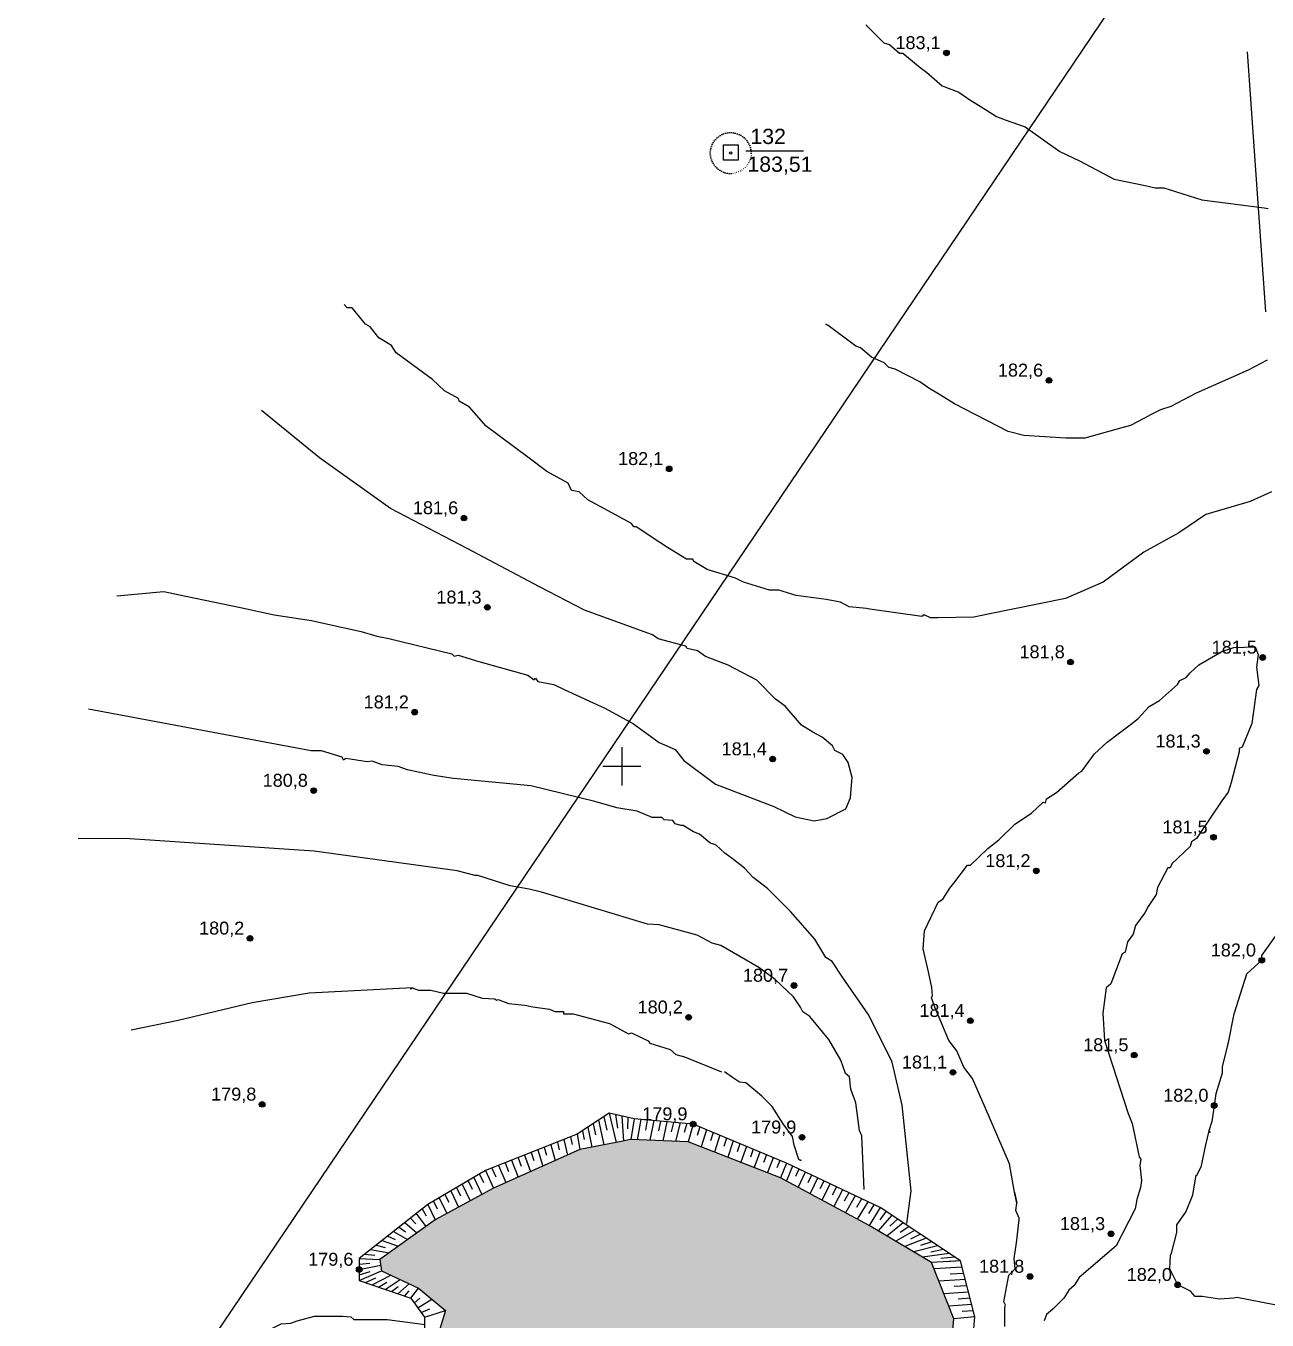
# Model space of a CAD drawing. Header units: millimetres. Extents: x 6243 to 9314, y 4730 to 7085.
# Drawn here: x 6243.4 to 6569.6, y 5654.5 to 5994.5 of the extents above; entities that cross this region are included whole.
import ezdxf

# ---------------------------------------------------------------- set-up
doc = ezdxf.new("R2010")
doc.units = ezdxf.units.MM
doc.header["$LTSCALE"] = 0.7
doc.linetypes.add('ACAD_ISO07W100', pattern=[3, 0, -3])
for name, color, linetype in [('відм', 14, 'Continuous'), ('горизонталі', 22, 'Continuous'), ('Откос', 7, 'Continuous'), ('чорн', 255, 'Continuous')]:
    doc.layers.add(name, color=color, linetype=linetype)
doc.styles.get("Standard").update_dxf_attribs({"font": 'arial.ttf'})

msp = doc.modelspace()

# ---------------------------------------------------------------- hatches: boundary and pattern name
at = {"layer": 'відм', "ltscale": 0.2}
h = msp.add_hatch(color=32, dxfattribs=at)
h.dxf.hatch_style = 1
h.paths.add_polyline_path([(6486.04, 5987.42, 1), (6484.57, 5987.42, 1)])
h = msp.add_hatch(color=32, dxfattribs=at)
h.dxf.hatch_style = 1
h.paths.add_polyline_path([(6512.96, 5901.38, 1), (6511.49, 5901.39, 1)])
h = msp.add_hatch(color=32, dxfattribs=at)
h.dxf.hatch_style = 1
h.paths.add_polyline_path([(6413.17, 5878.15, 1), (6411.71, 5878.15, 1)])
h = msp.add_hatch(color=32, dxfattribs=at)
h.dxf.hatch_style = 1
h.paths.add_polyline_path([(6359.26, 5865.22, 1), (6357.79, 5865.22, 1)])
h = msp.add_hatch(color=32, dxfattribs=at)
h.dxf.hatch_style = 1
h.paths.add_polyline_path([(6365.42, 5841.76, 1), (6363.95, 5841.76, 1)])
h = msp.add_hatch(color=32, dxfattribs=at)
h.dxf.hatch_style = 1
h.paths.add_polyline_path([(6569.12, 5828.6, 1), (6567.65, 5828.6, 1)])
h = msp.add_hatch(color=32, dxfattribs=at)
h.dxf.hatch_style = 1
h.paths.add_polyline_path([(6518.64, 5827.38, 1), (6517.18, 5827.38, 1)])
h = msp.add_hatch(color=32, dxfattribs=at)
h.dxf.hatch_style = 1
h.paths.add_polyline_path([(6346.31, 5814.21, 1), (6344.85, 5814.21, 1)])
h = msp.add_hatch(color=32, dxfattribs=at)
h.dxf.hatch_style = 1
h.paths.add_polyline_path([(6554.36, 5803.93, 1), (6552.89, 5803.93, 1)])
h = msp.add_hatch(color=32, dxfattribs=at)
h.dxf.hatch_style = 1
h.paths.add_polyline_path([(6440.37, 5801.89, 1), (6438.9, 5801.89, 1)])
h = msp.add_hatch(color=32, dxfattribs=at)
h.dxf.hatch_style = 1
h.paths.add_polyline_path([(6319.78, 5793.62, 1), (6318.31, 5793.62, 1)])
h = msp.add_hatch(color=32, dxfattribs=at)
h.dxf.hatch_style = 1
h.paths.add_polyline_path([(6556.18, 5781.35, 1), (6554.71, 5781.36, 1)])
h = msp.add_hatch(color=32, dxfattribs=at)
h.dxf.hatch_style = 1
h.paths.add_polyline_path([(6509.65, 5772.51, 1), (6508.18, 5772.51, 1)])
h = msp.add_hatch(color=32, dxfattribs=at)
h.dxf.hatch_style = 1
h.paths.add_polyline_path([(6303.07, 5754.78, 1), (6301.6, 5754.78, 1)])
h = msp.add_hatch(color=32, dxfattribs=at)
h.dxf.hatch_style = 1
h.paths.add_polyline_path([(6568.89, 5749.03, 1), (6567.42, 5749.03, 1)])
h = msp.add_hatch(color=32, dxfattribs=at)
h.dxf.hatch_style = 1
h.paths.add_polyline_path([(6445.96, 5742.39, 1), (6444.5, 5742.39, 1)])
h = msp.add_hatch(color=32, dxfattribs=at)
h.dxf.hatch_style = 1
h.paths.add_polyline_path([(6418.29, 5734.05, 1), (6416.83, 5734.05, 1)])
h = msp.add_hatch(color=32, dxfattribs=at)
h.dxf.hatch_style = 1
h.paths.add_polyline_path([(6492.33, 5733.16, 1), (6490.86, 5733.16, 1)])
h = msp.add_hatch(color=32, dxfattribs=at)
h.dxf.hatch_style = 1
h.paths.add_polyline_path([(6535.37, 5724.14, 1), (6533.9, 5724.14, 1)])
h = msp.add_hatch(color=32, dxfattribs=at)
h.dxf.hatch_style = 1
h.paths.add_polyline_path([(6487.74, 5719.59, 1), (6486.27, 5719.59, 1)])
h = msp.add_hatch(color=32, dxfattribs=at)
h.dxf.hatch_style = 1
h.paths.add_polyline_path([(6306.23, 5711.17, 1), (6304.77, 5711.17, 1)])
h = msp.add_hatch(color=32, dxfattribs=at)
h.dxf.hatch_style = 1
h.paths.add_polyline_path([(6556.39, 5710.87, 1), (6554.93, 5710.87, 1)])
h = msp.add_hatch(color=256, dxfattribs=at)
h.dxf.hatch_style = 1
h.paths.add_polyline_path([(6419.5, 5705.99, 1), (6418.04, 5705.99, 1)])
h = msp.add_hatch(color=32, dxfattribs=at)
h.dxf.hatch_style = 1
h.paths.add_polyline_path([(6448.1, 5702.52, 1), (6446.64, 5702.53, 1)])
h = msp.add_hatch(color=32, dxfattribs=at)
h.dxf.hatch_style = 1
h.paths.add_polyline_path([(6529.25, 5677.17, 1), (6527.78, 5677.17, 1)])
h = msp.add_hatch(color=32, dxfattribs=at)
h.dxf.hatch_style = 1
h.paths.add_polyline_path([(6331.74, 5667.78, 1), (6330.27, 5667.78, 1)])
h = msp.add_hatch(color=32, dxfattribs=at)
h.dxf.hatch_style = 1
h.paths.add_polyline_path([(6508, 5665.95, 1), (6506.53, 5665.95, 1)])
h = msp.add_hatch(color=32, dxfattribs=at)
h.dxf.hatch_style = 1
h.paths.add_polyline_path([(6546.79, 5663.78, 1), (6545.33, 5663.78, 1)])
at = {"layer": 'чорн', "ltscale": 0.2}
h = msp.add_hatch(color=5, dxfattribs=at)
h.dxf.hatch_style = 1
h.paths.add_polyline_path([(6428.01, 5531.96), (6424.46, 5543.72), (6423.89, 5554.44), (6427.55, 5562.9), (6440.68, 5565.58), (6466.44, 5561.47), (6477.39, 5565.8), (6480.15, 5573.36), (6478.89, 5585.99), (6479.74, 5592.56), (6480.71, 5607.24), (6485.38, 5632.54), (6487.23, 5654.85), (6481.39, 5669.66), (6464.98, 5679.36), (6441.73, 5691.91), (6417.43, 5701.36), (6402.4, 5701.93), (6398.5, 5701.14), (6388.94, 5699.28), (6366.29, 5689.19), (6350.94, 5680.87), (6336.47, 5670.41), (6336.9, 5667.43), (6346.57, 5662.93), (6353.67, 5657.02), (6351.14, 5648.82), (6333.06, 5636.2), (6314.03, 5629.74), (6296.89, 5619.97), (6278.08, 5609.93), (6262.63, 5602.35), (6243.43, 5596.08), (6244.86, 5323.73), (6268.67, 5327.94), (6298.55, 5343.82), (6340.74, 5368.78), (6369.38, 5377.57), (6408.48, 5384.14), (6429.94, 5391.81), (6469.46, 5407.17), (6488.13, 5418.58), (6508.48, 5433.57), (6513.05, 5439.99), (6514.72, 5442.99), (6515.11, 5445.99), (6511.07, 5454.49), (6496.06, 5465.06), (6465.98, 5476.51), (6454.7, 5484.28), (6451.29, 5492.4), (6447.04, 5514.94), (6441.21, 5519.67), (6435.2, 5522.75)])

# ---------------------------------------------------------------- linework, layer by layer
at = {"color": 1, "ltscale": 0.2, "transparency": 33554687}
msp.add_line((6262, 5604.47), (6582, 6078.37), dxfattribs=at)
at = {"layer": 'відм', "color": 32, "ltscale": 0.2}
for centre in [(6485.3, 5987.42), (6512.23, 5901.39), (6412.44, 5878.15), (6358.52, 5865.22), (6364.69, 5841.76), (6568.39, 5828.6), (6517.91, 5827.38), (6345.58, 5814.21), (6553.62, 5803.93), (6439.63, 5801.89), (6319.05, 5793.62), (6555.45, 5781.36), (6508.91, 5772.51), (6302.34, 5754.78), (6568.15, 5749.03), (6445.23, 5742.39), (6417.56, 5734.05), (6491.59, 5733.16), (6534.64, 5724.14), (6487, 5719.59), (6305.5, 5711.17), (6555.66, 5710.87), (6447.37, 5702.52), (6528.52, 5677.17), (6331, 5667.78), (6507.27, 5665.95), (6546.06, 5663.78)]:
    msp.add_circle(centre, 0.733, dxfattribs=at)
at = {"layer": 'відм', "color": 7, "ltscale": 0.2}
msp.add_circle((6418.77, 5705.99), 0.733, dxfattribs=at)
at = {"layer": 'горизонталі', "color": 32}
for points in [[(6464.08, 5994.81), (6468.84, 5990.04), (6470.3, 5989.62), (6472.99, 5987.33), (6473.82, 5987.33), (6478.38, 5983.59), (6480.04, 5982.35), (6484.19, 5978.81), (6488.54, 5977.15), (6491.44, 5975.07), (6494.14, 5973.41), (6498.49, 5970.71), (6500.77, 5969.87), (6505.96, 5968), (6515.08, 5961.56), (6520.26, 5959.06), (6529.39, 5954.28), (6537.48, 5952.61), (6540.17, 5951.98), (6542.46, 5951.98), (6552.41, 5948.86), (6568.8, 5946.76), (6569.84, 5946.55)], [(6570.74, 5872.1), (6565.09, 5869.53), (6553.42, 5866.18), (6546.38, 5861.31), (6537.16, 5856.23), (6526.51, 5848.36), (6516.6, 5844.09), (6496.26, 5839.99), (6492.53, 5839.17), (6482.98, 5838.97), (6481.12, 5838.97), (6479.46, 5839.81), (6478.83, 5839.39), (6465.14, 5841.28), (6464.31, 5841.48), (6459.75, 5841.9), (6457.47, 5843.15), (6453.73, 5843.78), (6445.85, 5844.83), (6441.29, 5846.28), (6438.8, 5846.29), (6431.95, 5848.37), (6429.88, 5849.41), (6422.41, 5851.7), (6418.89, 5853.78), (6418.68, 5854.4), (6417.02, 5854.4), (6412.05, 5857.52), (6409.97, 5858.77), (6403.75, 5862.93), (6403.13, 5862.93), (6402.51, 5863.76), (6395.25, 5867.71), (6391.1, 5870), (6388.82, 5872.07), (6386.75, 5872.49), (6385.92, 5874.36), (6380.32, 5877.48), (6375.35, 5881.22), (6364.36, 5889.32), (6360.01, 5894.31), (6357.31, 5895.97), (6357.11, 5896.59), (6353.38, 5898.67), (6350.27, 5901.58), (6340.73, 5908.65), (6339.49, 5910.52), (6336.17, 5912.59), (6333.89, 5915.5), (6332.65, 5916.13), (6329.13, 5920.49), (6327.88, 5920.49), (6327.05, 5921.32)], [(6569.58, 5906.72), (6564.6, 5904.03), (6550.9, 5898.02), (6544.26, 5894.51), (6541.56, 5893.68), (6539.07, 5892.44), (6537.2, 5891.4), (6533.67, 5889.54), (6531.39, 5888.92), (6521.63, 5886.23), (6516.65, 5886.24), (6505.66, 5886.87), (6501.51, 5887.92), (6487.41, 5895.19), (6483.05, 5897.9), (6480.98, 5899.14), (6478.28, 5901.02), (6471.86, 5904.34), (6470.2, 5904.76), (6468.95, 5906.01), (6465.64, 5907.46), (6462.73, 5909.96), (6461.49, 5910.37), (6454.23, 5915.77), (6453.61, 5916.19), (6454.23, 5915.77)], [(6267.37, 5844.8), (6279.71, 5845.9), (6285.42, 5844.7), (6299.78, 5841.68), (6308.7, 5839.8), (6318.45, 5838.34), (6321.97, 5837.5), (6331.52, 5835.42), (6335.66, 5834.17), (6338.78, 5833.54), (6355.37, 5829.58), (6355.99, 5828.95), (6357.03, 5829.16), (6362.42, 5827.49), (6375.28, 5823.95), (6376.94, 5822.71), (6377.35, 5823.12), (6377.98, 5822.29), (6382.13, 5821.45), (6384.82, 5820.21), (6395.73, 5815.16), (6403.09, 5811.15), (6409.85, 5806.28), (6414.06, 5804.4), (6416.34, 5801.5), (6424.63, 5795.26), (6439.98, 5789.43), (6445.57, 5786.73), (6450.55, 5785.69), (6453.87, 5786.31), (6458.86, 5788.79), (6460.1, 5791.69), (6460.31, 5793.97), (6460.53, 5797.09), (6459.49, 5801.03), (6458.04, 5803.11), (6455.97, 5804.15), (6455.35, 5805.39), (6452.65, 5807.68), (6450.17, 5808.93), (6447.26, 5810.8), (6442.91, 5815.78), (6440.42, 5817.65), (6435.45, 5822.64), (6427.99, 5826.59), (6421.97, 5828.88), (6419.9, 5830.33), (6417.2, 5830.96), (6416.79, 5831.58), (6409.53, 5833.46), (6408.08, 5834.5), (6390.18, 5841), (6378.4, 5847.18), (6359.37, 5857.18), (6339.22, 5867.76), (6320.62, 5881.01), (6305.32, 5893.51)], [(6503.14, 5688.11), (6501.9, 5695.58), (6495.49, 5710.32), (6492.18, 5718), (6489.9, 5720.91), (6488.04, 5725.26), (6485.96, 5727.96), (6482.24, 5736.68), (6481.41, 5739.17), (6481.62, 5739.8), (6481.42, 5741.87), (6480.59, 5746.02), (6479.15, 5752.04), (6479.57, 5756.81), (6483.1, 5764.28), (6484.35, 5765.11), (6486.22, 5768.01), (6487.26, 5769.25), (6490.79, 5774.02), (6491.62, 5774.02), (6496.19, 5778.37), (6499.1, 5780.65), (6503.25, 5784.79), (6507.61, 5787.69), (6510.73, 5790.6), (6511.35, 5790.39), (6511.56, 5791.42), (6514.26, 5793.08), (6520.07, 5798.26), (6520.91, 5798.68), (6524.23, 5803.24), (6527.55, 5806.34), (6531.08, 5809.04), (6533.58, 5810.9), (6535.65, 5812.56), (6538.56, 5815.67), (6541.26, 5817.32), (6546.04, 5821.47), (6546.66, 5822.51), (6548.32, 5823.33), (6549.36, 5824.58), (6551.65, 5826.65), (6557.67, 5830.17), (6560.78, 5831.2), (6566.38, 5831.4), (6567.21, 5829.33), (6566.79, 5826.01), (6567.41, 5821.24), (6566.78, 5820.2), (6565.53, 5811.28), (6563.03, 5805.06), (6562.2, 5804.64), (6562.2, 5803.81), (6560.12, 5795.72), (6559.28, 5793.24), (6557.62, 5790.96), (6555.33, 5787.43), (6550.97, 5781), (6549.72, 5780.18), (6549.31, 5778.93), (6544.53, 5774.37), (6544.11, 5773.33), (6543.49, 5773.34), (6540.79, 5768.15), (6540.37, 5766.28), (6538.29, 5763.17), (6537.46, 5761.52), (6534.97, 5758.2), (6534.34, 5755.92), (6532.89, 5753.84), (6532.26, 5751.15), (6531.43, 5750.73), (6528.52, 5742.85), (6527.27, 5741.82), (6526.43, 5735.18), (6526.84, 5727.92), (6533.04, 5708.82), (6534.08, 5706.12), (6535.93, 5697.41), (6536.35, 5696.78), (6536.14, 5695.12), (6536.55, 5691.18), (6536.31, 5689.36)], [(6474.93, 5679.85), (6476.01, 5688.45), (6473.68, 5710.97), (6471.07, 5722.27), (6464.92, 5734.62), (6457.97, 5744.6), (6455.28, 5748.75), (6453.62, 5749.79), (6450.72, 5754.56), (6444.3, 5761.83), (6443.68, 5762.46), (6438.29, 5767.86), (6434.56, 5770.77), (6432.28, 5773.26), (6428.96, 5775.75), (6427.1, 5777.21), (6424.82, 5779.28), (6423.16, 5779.91), (6420.46, 5782.19), (6418.8, 5782.82), (6416.11, 5784.48), (6415.49, 5784.48), (6414.03, 5784.9), (6413.41, 5785.73), (6411.13, 5785.94), (6410.51, 5786.56), (6408.02, 5786.57), (6404.08, 5788.23), (6398.69, 5789.07), (6392.88, 5790.73), (6376.08, 5794.9), (6355.75, 5796.79), (6351.8, 5797.42), (6350.14, 5797.63), (6343.71, 5799.09), (6341.23, 5799.92), (6337.08, 5800.34), (6334.38, 5801.38), (6333.13, 5801.18), (6327.53, 5802.02), (6326.91, 5801.6), (6326.5, 5802.43), (6321.1, 5804.1), (6318.41, 5804.1), (6259.9, 5815.04)], [(6463.72, 5688.78), (6463.11, 5702.89), (6462.49, 5704.34), (6461.46, 5711.6), (6460.22, 5715.13), (6459.81, 5718.45), (6458.77, 5719.28), (6457.53, 5722.81), (6454.43, 5728.21), (6449.45, 5734.23), (6447.59, 5735.48), (6446.97, 5736.72), (6445.1, 5739.42), (6440.34, 5743.99), (6435.98, 5747.11), (6426.03, 5752.93), (6423.75, 5753.56), (6419.81, 5755.64), (6409.85, 5758.35), (6406.74, 5758.56), (6378.95, 5766.89), (6375.63, 5767.72), (6370.65, 5768.56), (6362.15, 5771.27), (6361.52, 5771.27), (6356.75, 5772.52), (6319.18, 5777.68), (6270.73, 5780.98), (6257.18, 5781)], [(6559.41, 5727.46), (6559.21, 5727.05), (6559.41, 5727.46), (6560.87, 5734.93), (6564.21, 5745.51), (6568.15, 5749.03), (6568.15, 5750.28), (6573.14, 5757.32)], [(6344.89, 5741.82), (6317.83, 5740.41), (6302.86, 5737.89), (6283.43, 5733.2), (6271.1, 5730.68)], [(6344.48, 5741.41), (6344.89, 5741.82), (6346.55, 5741.2), (6349.87, 5741.2), (6353.19, 5740.36), (6359.21, 5740.36), (6363.35, 5739.11), (6366.67, 5738.89), (6367.09, 5738.58), (6367.5, 5738.69), (6370.2, 5737.64), (6374.56, 5737.22), (6376.63, 5736.81), (6380.99, 5736.18), (6382.44, 5735.56), (6384.72, 5735.55), (6384.72, 5734.93), (6387.21, 5734.93), (6396.75, 5732.43), (6401.73, 5729.72), (6402.56, 5729.93), (6406.91, 5727.85), (6407.33, 5727.23), (6412.72, 5725.56), (6414.17, 5724.31), (6416.45, 5723.69), (6426.2, 5719.74)], [(6559.21, 5727.05), (6557.75, 5721.03), (6557.74, 5719.37), (6556.08, 5713.98), (6555.66, 5710.87), (6555.03, 5706.72), (6554.2, 5704.23), (6554.61, 5703.82), (6554.2, 5704.23), (6553.4, 5700.57), (6552.11, 5694.69), (6550.92, 5692.28)], [(6446.51, 5696.68), (6447.13, 5696.47), (6446.51, 5696.68), (6445.27, 5700.42), (6444.85, 5702.7), (6442.37, 5706.02), (6439.47, 5710.59), (6436.77, 5713.29), (6432.63, 5716.82), (6430.97, 5717.03), (6429.1, 5718.28), (6427.03, 5719.73)], [(6601.24, 5655.21), (6595.64, 5655.84), (6580.29, 5656.69), (6574.69, 5657.94), (6561.62, 5660.44), (6560.79, 5660.24), (6557.05, 5660.03), (6552.49, 5660.66), (6551.66, 5660.66), (6550.62, 5660.66), (6549.38, 5662.12), (6546.06, 5663.78), (6545.44, 5665.03), (6543.99, 5667.93), (6544.2, 5671.46), (6544.41, 5672.08), (6545.87, 5677.47), (6545.87, 5679.55), (6548.16, 5682.87), (6550.03, 5687.43), (6550.87, 5692.62)], [(6536.31, 5689.31), (6535.3, 5686.2), (6534.88, 5683.71), (6529.9, 5674.01), (6520.13, 5665.68), (6518.88, 5663.61), (6517.42, 5662.36), (6516.18, 5660.29), (6513.27, 5657.39), (6511.61, 5655.94), (6510.98, 5654.28)], [(6500.61, 5652.84), (6500.61, 5657.82), (6500.82, 5658.44), (6500.41, 5659.27), (6501.66, 5666.32), (6503.32, 5667.98), (6503.12, 5670.68), (6503.75, 5674.83), (6504.38, 5680.84), (6504.38, 5681.26), (6503.55, 5683.33), (6503.76, 5685.2), (6503.14, 5688.11), (6503.76, 5685.2)], [(6291.86, 5636.48), (6293.11, 5638.97), (6295.81, 5642.29), (6301, 5647.06), (6307.85, 5652.23), (6310.55, 5653.48), (6313.04, 5653.68), (6314.7, 5654.3), (6319.27, 5655.54), (6326.74, 5655.53), (6328.81, 5655.32), (6329.64, 5654.7), (6338.36, 5654.69), (6348.38, 5653.32)]]:
    msp.add_lwpolyline(points, dxfattribs=at)
at = {"layer": 'Откос', "color": 7, "ltscale": 0.5}
for p, q in [((6392.48, 5706.08), (6393.1, 5703.15)), ((6393.89, 5707.01), (6395.31, 5700.52)), ((6395.3, 5707.93), (6396.1, 5704.38)), ((6396.71, 5708.85), (6398.5, 5701.14)), ((6396.71, 5708.85), (6398.5, 5701.14)), ((6398.35, 5708.48), (6398.91, 5704.91)), ((6399.99, 5708.11), (6400.45, 5701.54)), ((6401.62, 5707.74), (6401.53, 5704.73)), ((6403.26, 5707.37), (6402.4, 5701.93)), ((6403.26, 5707.37), (6402.83, 5704.65)), ((6404.98, 5707.21), (6404.07, 5701.86)), ((6406.71, 5707.06), (6406.23, 5704.43)), ((6408.43, 5706.91), (6407.41, 5701.74)), ((6410.15, 5706.75), (6409.62, 5704.21)), ((6411.88, 5706.6), (6410.75, 5701.61)), ((6413.6, 5706.45), (6413.01, 5704)), ((6415.32, 5706.29), (6414.09, 5701.48)), ((6417.05, 5706.14), (6416.4, 5703.78)), ((6418.77, 5705.99), (6417.43, 5701.36)), ((6418.77, 5705.99), (6417.43, 5701.36)), ((6386.52, 5702.63), (6386.92, 5700.59)), ((6388.24, 5703.31), (6388.94, 5699.28)), ((6388.24, 5703.31), (6388.94, 5699.28)), ((6389.65, 5704.23), (6390.09, 5701.91)), ((6391.06, 5705.16), (6392.12, 5699.9)), ((6420.52, 5705.25), (6419.84, 5702.97)), ((6422.27, 5704.52), (6420.9, 5700.01)), ((6424.01, 5703.78), (6423.33, 5701.56)), ((6425.76, 5703.05), (6424.37, 5698.66)), ((6427.51, 5702.31), (6426.81, 5700.15)), ((6377.92, 5699.22), (6379.23, 5694.95)), ((6379.64, 5699.9), (6380.25, 5697.79)), ((6381.36, 5700.58), (6382.47, 5696.4)), ((6383.08, 5701.26), (6383.58, 5699.19)), ((6384.8, 5701.95), (6385.7, 5697.84)), ((6429.26, 5701.58), (6427.85, 5697.31)), ((6431, 5700.84), (6430.29, 5698.74)), ((6432.75, 5700.11), (6431.32, 5695.96)), ((6434.5, 5699.37), (6433.78, 5697.33)), ((6369.33, 5695.81), (6370.23, 5693.58)), ((6371.04, 5696.49), (6372.76, 5692.07)), ((6372.76, 5697.17), (6373.57, 5694.98)), ((6374.48, 5697.86), (6376, 5693.51)), ((6376.2, 5698.54), (6376.91, 5696.39)), ((6436.25, 5698.64), (6434.79, 5694.61)), ((6438, 5697.9), (6437.26, 5695.92)), ((6439.74, 5697.17), (6438.26, 5693.26)), ((6441.49, 5696.43), (6440.74, 5694.51)), ((6443.24, 5695.7), (6441.73, 5691.91)), ((6443.24, 5695.7), (6442.49, 5693.8)), ((6362.65, 5692.88), (6363.7, 5690.62)), ((6364.17, 5693.77), (6366.29, 5689.19)), ((6364.17, 5693.77), (6366.29, 5689.19)), ((6365.89, 5694.45), (6366.9, 5692.18)), ((6367.61, 5695.13), (6369.53, 5690.63)), ((6444.88, 5694.92), (6443.28, 5691.07)), ((6446.53, 5694.14), (6445.68, 5692.19)), ((6448.17, 5693.36), (6446.38, 5689.4)), ((6449.81, 5692.59), (6448.87, 5690.58)), ((6356.59, 5689.32), (6357.6, 5687.18)), ((6358.1, 5690.21), (6360.15, 5685.86)), ((6359.62, 5691.1), (6360.65, 5688.9)), ((6361.13, 5691.99), (6363.22, 5687.52)), ((6451.46, 5691.81), (6449.48, 5687.73)), ((6453.1, 5691.03), (6452.07, 5688.96)), ((6454.75, 5690.26), (6452.58, 5686.05)), ((6456.39, 5689.48), (6455.26, 5687.35)), ((6350.52, 5685.76), (6351.5, 5683.74)), ((6352.04, 5686.65), (6354.01, 5682.54)), ((6353.55, 5687.54), (6354.55, 5685.46)), ((6355.07, 5688.43), (6357.08, 5684.2)), ((6458.03, 5688.7), (6455.68, 5684.38)), ((6459.68, 5687.93), (6458.45, 5685.74)), ((6461.32, 5687.15), (6458.78, 5682.71)), ((6462.96, 5686.37), (6461.65, 5684.12)), ((6464.61, 5685.6), (6461.88, 5681.03)), ((6346.01, 5682.5), (6348.53, 5679.13)), ((6347.51, 5683.69), (6348.62, 5681.85)), ((6349.01, 5684.88), (6350.94, 5680.87)), ((6349.01, 5684.88), (6350.94, 5680.87)), ((6466.25, 5684.82), (6464.84, 5682.51)), ((6467.9, 5684.04), (6464.98, 5679.36)), ((6467.9, 5684.04), (6464.98, 5679.36)), ((6470.91, 5682.04), (6467.32, 5677.97)), ((6469.4, 5683.04), (6467.78, 5680.85)), ((6341.51, 5678.94), (6343.21, 5677.73)), ((6343.01, 5680.13), (6346.12, 5677.39)), ((6344.51, 5681.32), (6345.91, 5679.79)), ((6473.93, 5680.04), (6469.67, 5676.59)), ((6472.42, 5681.04), (6470.46, 5679.16)), ((6475.44, 5679.04), (6473.14, 5677.47)), ((6337.01, 5675.38), (6341.29, 5673.9)), ((6338.51, 5676.57), (6340.5, 5675.67)), ((6340.01, 5677.76), (6343.7, 5675.64)), ((6476.95, 5678.04), (6472.01, 5675.2)), ((6479.97, 5676.04), (6474.36, 5673.81)), ((6478.46, 5677.04), (6475.82, 5675.77)), ((6332.51, 5671.82), (6335.09, 5671.55)), ((6334.01, 5673.01), (6338.88, 5672.15)), ((6335.51, 5674.2), (6337.8, 5673.61)), ((6482.99, 5674.04), (6476.7, 5672.43)), ((6481.48, 5675.04), (6478.51, 5674.08)), ((6486.01, 5672.04), (6479.05, 5671.04)), ((6484.5, 5673.04), (6481.19, 5672.39)), ((6331, 5667.78), (6336.69, 5668.92)), ((6331.01, 5670.64), (6336.47, 5670.41)), ((6331.01, 5670.64), (6336.47, 5670.41)), ((6331.01, 5669.21), (6333.79, 5669.44)), ((6489.02, 5670.04), (6481.39, 5669.66)), ((6489.44, 5668.4), (6482.04, 5668.01)), ((6487.52, 5671.04), (6483.87, 5670.69)), ((6489.02, 5670.04), (6485.21, 5669.85)), ((6331, 5664.93), (6336.9, 5667.43)), ((6331, 5664.93), (6336.9, 5667.43)), ((6331, 5666.36), (6333.9, 5667.27)), ((6332.7, 5664.34), (6335.4, 5665.6)), ((6334.4, 5663.75), (6339.32, 5666.3)), ((6337.79, 5662.58), (6341.74, 5665.18)), ((6490.28, 5665.13), (6483.34, 5664.72)), ((6489.86, 5666.77), (6486.27, 5666.57)), ((6336.09, 5663.17), (6338.31, 5664.45)), ((6339.49, 5661.99), (6341.22, 5663.3)), ((6341.19, 5661.4), (6344.15, 5664.05)), ((6342.89, 5660.81), (6344.12, 5662.15)), ((6344.59, 5660.22), (6346.57, 5662.93)), ((6344.59, 5660.22), (6346.57, 5662.93)), ((6491.11, 5661.86), (6484.64, 5661.43)), ((6490.69, 5663.5), (6487.34, 5663.29)), ((6345.48, 5658.98), (6346.91, 5660.22)), ((6346.38, 5657.74), (6350.12, 5659.98)), ((6491.94, 5658.59), (6485.93, 5658.14)), ((6491.53, 5660.22), (6488.41, 5660.01)), ((6347.28, 5656.49), (6349.58, 5657.5)), ((6348.17, 5655.25), (6353.67, 5657.02)), ((6348.17, 5655.25), (6353.67, 5657.02)), ((6492.78, 5655.32), (6487.23, 5654.85)), ((6492.36, 5656.95), (6489.47, 5656.72)), ((6492.78, 5655.32), (6490, 5655.08))]:
    msp.add_line(p, q, dxfattribs=at)
at = {"layer": 'чорн', "color": 7, "ltscale": 0.2}
msp.add_line((6432.58, 5961.73), (6447.77, 5961.71), dxfattribs=at)
at = {"layer": 'чорн', "color": 7, "ltscale": 0.2, "transparency": 33554687}
for p, q in [((6399.99, 5804.99), (6399.99, 5794.99)), ((6394.99, 5799.99), (6404.99, 5799.99)), ((6394.99, 5799.99), (6399.99, 5799.99))]:
    msp.add_line(p, q, dxfattribs=at)
at = {"layer": 'чорн', "ltscale": 0.2, "transparency": 33554687}
msp.add_line((6394.99, 5799.99), (6394.99, 5799.99), dxfattribs=at)
at = {"layer": 'чорн', "color": 7, "ltscale": 0.5}
for p, q in [((6396.71, 5708.85), (6388.24, 5703.31)), ((6403.26, 5707.37), (6396.71, 5708.85)), ((6418.77, 5705.99), (6403.26, 5707.37)), ((6443.24, 5695.7), (6418.77, 5705.99)), ((6388.24, 5703.31), (6364.17, 5693.77)), ((6388.94, 5699.28), (6366.29, 5689.19)), ((6398.5, 5701.14), (6388.94, 5699.28)), ((6402.4, 5701.93), (6398.5, 5701.14)), ((6417.43, 5701.36), (6402.4, 5701.93)), ((6441.73, 5691.91), (6417.43, 5701.36)), ((6467.9, 5684.04), (6443.24, 5695.7)), ((6364.17, 5693.77), (6349.01, 5684.88)), ((6366.29, 5689.19), (6350.94, 5680.87)), ((6464.98, 5679.36), (6441.73, 5691.91)), ((6349.01, 5684.88), (6331.01, 5670.64)), ((6489.02, 5670.04), (6467.9, 5684.04)), ((6350.94, 5680.87), (6336.47, 5670.41)), ((6481.39, 5669.66), (6464.98, 5679.36)), ((6331.01, 5670.64), (6331, 5664.93)), ((6336.47, 5670.41), (6336.9, 5667.43)), ((6487.23, 5654.85), (6481.39, 5669.66)), ((6492.78, 5655.32), (6489.02, 5670.04)), ((6331, 5664.93), (6344.59, 5660.22)), ((6336.9, 5667.43), (6346.57, 5662.93)), ((6346.57, 5662.93), (6353.67, 5657.02)), ((6344.59, 5660.22), (6348.17, 5655.25)), ((6348.17, 5655.25), (6348.17, 5649.9)), ((6353.67, 5657.02), (6351.14, 5648.82)), ((6485.38, 5632.54), (6487.23, 5654.85)), ((6490.83, 5631.81), (6492.78, 5655.32))]:
    msp.add_line(p, q, dxfattribs=at)
at = {"layer": 'чорн', "color": 7, "ltscale": 0.2}
msp.add_lwpolyline([(6564.28, 5987.74), (6569.12, 5919.36)], dxfattribs=at)
msp.add_lwpolyline([(6426.71, 5963.3), (6430.59, 5963.29), (6430.58, 5959.21), (6426.7, 5959.21)], close=True, dxfattribs=at)
at = {"layer": 'чорн', "color": 7, "linetype": 'ACAD_ISO07W100', "ltscale": 0.2}
msp.add_circle((6428.62, 5961.12), 5.37, dxfattribs=at)
at = {"layer": 'чорн', "color": 7, "ltscale": 0.2}
msp.add_circle((6428.62, 5961.12), 0.28, dxfattribs=at)

# ---------------------------------------------------------------- texts
at = {"layer": 'чорн', "color": 32, "ltscale": 0.2, "char_height": 3.4, "attachment_point": 1, "rotation": 359.9325}
for s, insert in [('183,1', (6471.9, 5991.83)), ('182,6', (6498.82, 5905.79)), ('182,1', (6399.03, 5882.56)), ('181,6', (6345.12, 5869.63)), ('181,3', (6351.28, 5846.16)), ('181,8', (6504.5, 5831.79)), ('181,5', (6554.98, 5833.01)), ('181,2', (6332.18, 5818.62)), ('181,3', (6540.22, 5808.34)), ('181,4', (6426.23, 5806.29)), ('180,8', (6305.64, 5798.03)), ('181,5', (6542.04, 5785.76)), ('181,2', (6495.51, 5776.92)), ('180,2', (6288.93, 5759.19)), ('182,0', (6554.75, 5753.44)), ('180,7', (6431.83, 5746.8)), ('180,2', (6404.16, 5738.46)), ('181,4', (6478.19, 5737.57)), ('181,5', (6521.23, 5728.55)), ('181,1', (6473.6, 5724)), ('179,8', (6292.1, 5715.58)), ('182,0', (6542.26, 5715.28)), ('179,9', (6405.37, 5710.4)), ('179,9', (6433.97, 5706.93)), ('181,3', (6515.11, 5681.57)), ('179,6', (6317.6, 5672.19)), ('181,8', (6493.86, 5670.36)), ('182,0', (6532.66, 5668.19))]:
    msp.add_mtext_dynamic_manual_height_columns(s, width=2.4374, gutter_width=12.5, heights=[0], dxfattribs=dict(at, insert=insert))
at = {"layer": 'чорн', "color": 7, "ltscale": 0.2, "char_height": 4, "attachment_point": 1, "rotation": 359.9325}
for s, insert in [('132', (6433.8, 5967.5)), ('183,51', (6433.02, 5960.2))]:
    msp.add_mtext_dynamic_manual_height_columns(s, width=1.2254, gutter_width=12.5, heights=[0], dxfattribs=dict(at, insert=insert))

doc.saveas('drawing.dxf')
